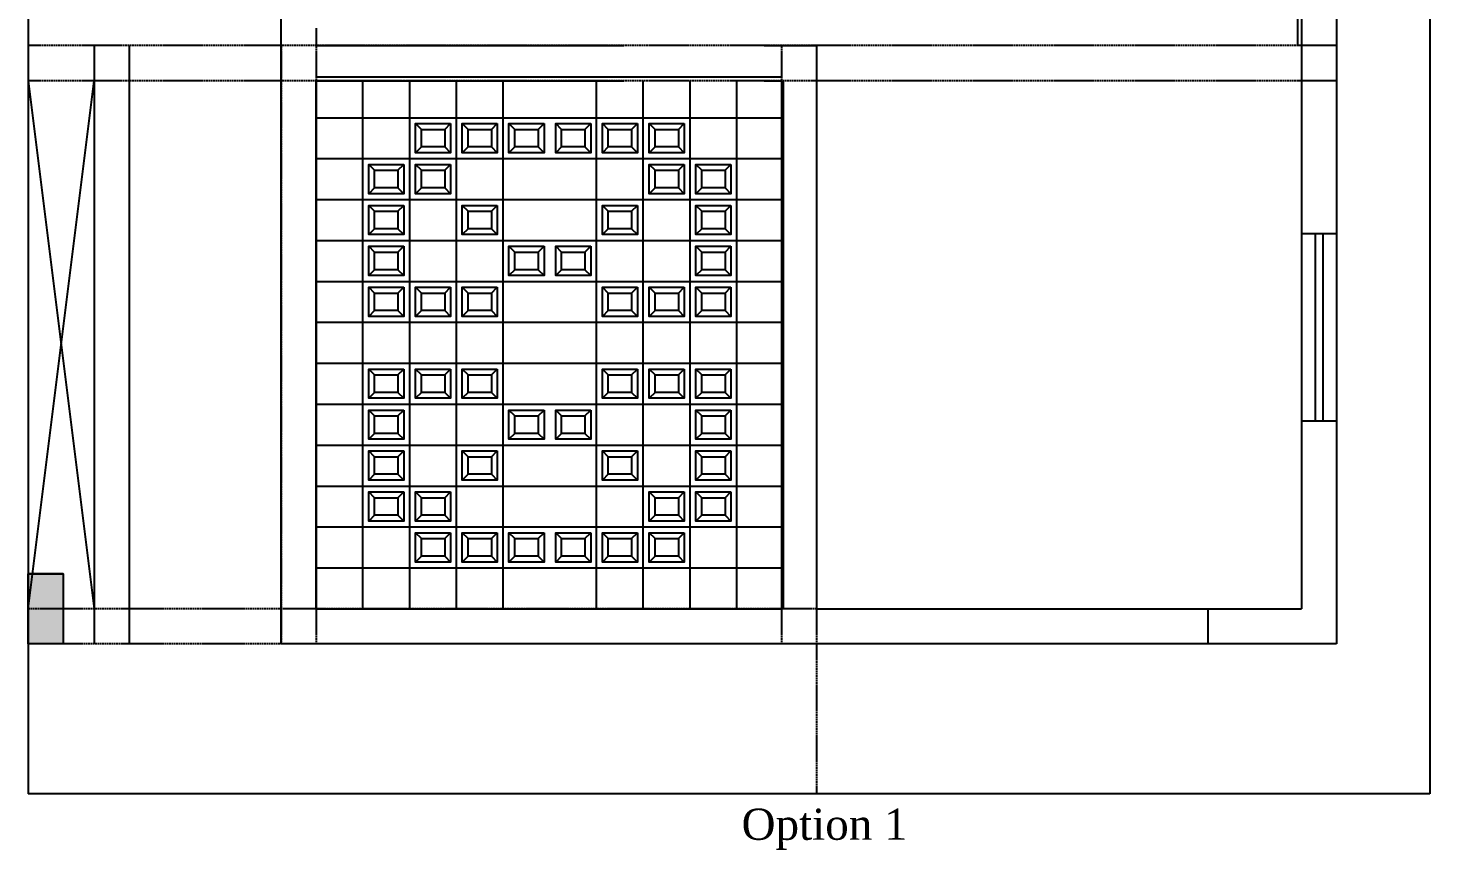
# Model space of a CAD drawing. Header units: inches. Extents: x 3138 to 9973, y -1757 to -151.
# Drawn here: x 8772.7 to 9132.7, y -1498.6 to -1287.7 of the extents above; entities that cross this region are included whole.
import ezdxf

# ---------------------------------------------------------------- set-up
doc = ezdxf.new("R2010")
doc.units = ezdxf.units.IN
doc.header["$LTSCALE"] = 0.1
doc.header["$MEASUREMENT"] = 0
doc.linetypes.add('DASHED', pattern=[0.75, 0.5, -0.25])
doc.linetypes.add('DASHED2', pattern=[0.375, 0.25, -0.125])
doc.layers.add('Filler slab pattern', color=7, linetype='Continuous')
doc.layers.add('MH - Beams', color=3, linetype='DASHED2')
doc.styles.get("Standard").update_dxf_attribs({"font": 'arial.ttf'})

msp = doc.modelspace()

# ---------------------------------------------------------------- hatches: boundary and pattern name
msp.add_hatch(color=256).paths.add_polyline_path([(8772.726, -1427.723), (8781.726, -1427.723), (8781.726, -1445.723), (8772.726, -1445.723)])

# ---------------------------------------------------------------- linework, layer by layer
for p, q in [((9098.726, -1169.723), (9098.726, -1292.223)), ((8789.726, -1292.223), (8789.726, -1445.723)), ((8798.726, -1292.223), (8798.726, -1445.723)), ((8772.726, -1301.223), (8789.726, -1436.723)), ((8772.726, -1436.723), (8789.726, -1301.223)), ((8868.726, -1301.223), (8846.726, -1301.223)), ((9099.726, -1340.473), (9108.726, -1340.473)), ((9103.226, -1340.473), (9103.226, -1388.473)), ((9105.226, -1340.473), (9105.226, -1388.473)), ((9099.726, -1388.473), (9108.726, -1388.473)), ((8781.726, -1427.723), (8772.726, -1427.723)), ((9075.726, -1436.723), (9075.726, -1445.723)), ((8781.726, -1445.723), (8772.726, -1445.723))]:
    msp.add_line(p, q)
for points in [[(8772.726, -994.223), (9132.726, -994.223), (9132.726, -1484.223)], [(8772.726, -994.223), (8772.726, -1484.223)], [(9099.726, -1169.723), (9099.726, -1436.723)], [(9108.726, -1175.296), (9108.726, -1445.723)], [(9108.726, -1445.723), (8837.726, -1445.723), (8837.726, -1238.723)], [(8846.726, -1287.723), (8846.726, -1292.223)], [(8846.726, -1292.223), (8925.726, -1292.223)], [(8961.726, -1292.223), (8975.226, -1292.223)], [(8975.226, -1292.223), (8975.226, -1436.723)], [(8846.726, -1301.223), (8925.726, -1301.223)], [(8846.726, -1301.223), (8846.726, -1436.723), (8966.226, -1436.723)], [(8868.726, -1301.223), (8892.726, -1301.223)], [(8961.726, -1301.223), (8966.226, -1301.223)], [(8966.226, -1301.223), (8966.226, -1436.723)], [(8781.726, -1427.723), (8781.726, -1445.723)], [(8975.226, -1436.723), (9099.726, -1436.723)], [(9132.726, -1484.223), (8772.726, -1484.223)]]:
    msp.add_lwpolyline(points)
msp.add_lwpolyline([(8772.726, -1427.723), (8781.726, -1427.723), (8781.726, -1445.723), (8772.726, -1445.723)], close=True)
at = {"layer": 'Filler slab pattern'}
for p, q in [((8846.726, -1300.223), (8966.226, -1300.223)), ((8846.726, -1436.723), (8846.726, -1301.223)), ((8858.726, -1436.723), (8858.726, -1301.223)), ((8870.726, -1436.723), (8870.726, -1301.223)), ((8882.726, -1436.723), (8882.726, -1301.223)), ((8894.726, -1436.723), (8894.726, -1301.223)), ((8918.726, -1436.723), (8918.726, -1301.223)), ((8930.726, -1436.723), (8930.726, -1301.223)), ((8942.726, -1436.723), (8942.726, -1301.223)), ((8954.726, -1436.723), (8954.726, -1301.223)), ((8966.726, -1436.723), (8966.726, -1301.223)), ((8846.726, -1310.723), (8966.226, -1310.723)), ((8873.726, -1313.723), (8872.226, -1312.223)), ((8879.726, -1313.723), (8881.226, -1312.223)), ((8885.726, -1313.723), (8884.226, -1312.223)), ((8891.726, -1313.723), (8893.226, -1312.223)), ((8897.726, -1313.723), (8896.226, -1312.223)), ((8903.726, -1313.723), (8905.226, -1312.223)), ((8909.726, -1313.723), (8908.226, -1312.223)), ((8915.726, -1313.723), (8917.226, -1312.223)), ((8921.726, -1313.723), (8920.226, -1312.223)), ((8927.726, -1313.723), (8929.226, -1312.223)), ((8933.726, -1313.723), (8932.226, -1312.223)), ((8939.726, -1313.723), (8941.226, -1312.223)), ((8873.726, -1318.223), (8872.226, -1319.723)), ((8879.726, -1318.223), (8881.226, -1319.723)), ((8885.726, -1318.223), (8884.226, -1319.723)), ((8891.726, -1318.223), (8893.226, -1319.723)), ((8897.726, -1318.223), (8896.226, -1319.723)), ((8903.726, -1318.223), (8905.226, -1319.723)), ((8909.726, -1318.223), (8908.226, -1319.723)), ((8915.726, -1318.223), (8917.226, -1319.723)), ((8921.726, -1318.223), (8920.226, -1319.723)), ((8927.726, -1318.223), (8929.226, -1319.723)), ((8933.726, -1318.223), (8932.226, -1319.723)), ((8939.726, -1318.223), (8941.226, -1319.723)), ((8846.726, -1321.223), (8966.226, -1321.223)), ((8861.726, -1324.223), (8860.226, -1322.723)), ((8867.726, -1324.223), (8869.226, -1322.723)), ((8873.726, -1324.223), (8872.226, -1322.723)), ((8879.726, -1324.223), (8881.226, -1322.723)), ((8933.726, -1324.223), (8932.226, -1322.723)), ((8939.726, -1324.223), (8941.226, -1322.723)), ((8945.726, -1324.223), (8944.226, -1322.723)), ((8951.726, -1324.223), (8953.226, -1322.723)), ((8846.726, -1331.723), (8966.226, -1331.723)), ((8861.726, -1328.723), (8860.226, -1330.223)), ((8867.726, -1328.723), (8869.226, -1330.223)), ((8873.726, -1328.723), (8872.226, -1330.223)), ((8879.726, -1328.723), (8881.226, -1330.223)), ((8933.726, -1328.723), (8932.226, -1330.223)), ((8939.726, -1328.723), (8941.226, -1330.223)), ((8945.726, -1328.723), (8944.226, -1330.223)), ((8951.726, -1328.723), (8953.226, -1330.223)), ((8861.726, -1334.723), (8860.226, -1333.223)), ((8867.726, -1334.723), (8869.226, -1333.223)), ((8885.726, -1334.723), (8884.226, -1333.223)), ((8891.726, -1334.723), (8893.226, -1333.223)), ((8921.726, -1334.723), (8920.226, -1333.223)), ((8927.726, -1334.723), (8929.226, -1333.223)), ((8945.726, -1334.723), (8944.226, -1333.223)), ((8951.726, -1334.723), (8953.226, -1333.223)), ((8846.726, -1342.223), (8966.226, -1342.223)), ((8861.726, -1339.223), (8860.226, -1340.723)), ((8867.726, -1339.223), (8869.226, -1340.723)), ((8885.726, -1339.223), (8884.226, -1340.723)), ((8891.726, -1339.223), (8893.226, -1340.723)), ((8921.726, -1339.223), (8920.226, -1340.723)), ((8927.726, -1339.223), (8929.226, -1340.723)), ((8945.726, -1339.223), (8944.226, -1340.723)), ((8951.726, -1339.223), (8953.226, -1340.723)), ((8861.726, -1345.223), (8860.226, -1343.723)), ((8867.726, -1345.223), (8869.226, -1343.723)), ((8897.726, -1345.223), (8896.226, -1343.723)), ((8903.726, -1345.223), (8905.226, -1343.723)), ((8909.726, -1345.223), (8908.226, -1343.723)), ((8915.726, -1345.223), (8917.226, -1343.723)), ((8945.726, -1345.223), (8944.226, -1343.723)), ((8951.726, -1345.223), (8953.226, -1343.723)), ((8861.726, -1349.723), (8860.226, -1351.223)), ((8867.726, -1349.723), (8869.226, -1351.223)), ((8897.726, -1349.723), (8896.226, -1351.223)), ((8903.726, -1349.723), (8905.226, -1351.223)), ((8909.726, -1349.723), (8908.226, -1351.223)), ((8915.726, -1349.723), (8917.226, -1351.223)), ((8945.726, -1349.723), (8944.226, -1351.223)), ((8951.726, -1349.723), (8953.226, -1351.223)), ((8846.726, -1352.723), (8966.226, -1352.723)), ((8861.726, -1355.723), (8860.226, -1354.223)), ((8867.726, -1355.723), (8869.226, -1354.223)), ((8873.726, -1355.723), (8872.226, -1354.223)), ((8879.726, -1355.723), (8881.226, -1354.223)), ((8885.726, -1355.723), (8884.226, -1354.223)), ((8891.726, -1355.723), (8893.226, -1354.223)), ((8921.726, -1355.723), (8920.226, -1354.223)), ((8927.726, -1355.723), (8929.226, -1354.223)), ((8933.726, -1355.723), (8932.226, -1354.223)), ((8939.726, -1355.723), (8941.226, -1354.223)), ((8945.726, -1355.723), (8944.226, -1354.223)), ((8951.726, -1355.723), (8953.226, -1354.223)), ((8861.726, -1360.223), (8860.226, -1361.723)), ((8867.726, -1360.223), (8869.226, -1361.723)), ((8873.726, -1360.223), (8872.226, -1361.723)), ((8879.726, -1360.223), (8881.226, -1361.723)), ((8885.726, -1360.223), (8884.226, -1361.723)), ((8891.726, -1360.223), (8893.226, -1361.723)), ((8921.726, -1360.223), (8920.226, -1361.723)), ((8927.726, -1360.223), (8929.226, -1361.723)), ((8933.726, -1360.223), (8932.226, -1361.723)), ((8939.726, -1360.223), (8941.226, -1361.723)), ((8945.726, -1360.223), (8944.226, -1361.723)), ((8951.726, -1360.223), (8953.226, -1361.723)), ((8846.726, -1363.223), (8966.226, -1363.223)), ((8846.726, -1373.723), (8966.226, -1373.723)), ((8861.726, -1376.723), (8860.226, -1375.223)), ((8867.726, -1376.723), (8869.226, -1375.223)), ((8873.726, -1376.723), (8872.226, -1375.223)), ((8879.726, -1376.723), (8881.226, -1375.223)), ((8885.726, -1376.723), (8884.226, -1375.223)), ((8891.726, -1376.723), (8893.226, -1375.223)), ((8921.726, -1376.723), (8920.226, -1375.223)), ((8927.726, -1376.723), (8929.226, -1375.223)), ((8933.726, -1376.723), (8932.226, -1375.223)), ((8939.726, -1376.723), (8941.226, -1375.223)), ((8945.726, -1376.723), (8944.226, -1375.223)), ((8951.726, -1376.723), (8953.226, -1375.223)), ((8861.726, -1381.223), (8860.226, -1382.723)), ((8867.726, -1381.223), (8869.226, -1382.723)), ((8873.726, -1381.223), (8872.226, -1382.723)), ((8879.726, -1381.223), (8881.226, -1382.723)), ((8885.726, -1381.223), (8884.226, -1382.723)), ((8891.726, -1381.223), (8893.226, -1382.723)), ((8921.726, -1381.223), (8920.226, -1382.723)), ((8927.726, -1381.223), (8929.226, -1382.723)), ((8933.726, -1381.223), (8932.226, -1382.723)), ((8939.726, -1381.223), (8941.226, -1382.723)), ((8945.726, -1381.223), (8944.226, -1382.723)), ((8951.726, -1381.223), (8953.226, -1382.723)), ((8846.726, -1384.223), (8966.226, -1384.223)), ((8861.726, -1387.223), (8860.226, -1385.723)), ((8867.726, -1387.223), (8869.226, -1385.723)), ((8897.726, -1387.223), (8896.226, -1385.723)), ((8903.726, -1387.223), (8905.226, -1385.723)), ((8909.726, -1387.223), (8908.226, -1385.723)), ((8915.726, -1387.223), (8917.226, -1385.723)), ((8945.726, -1387.223), (8944.226, -1385.723)), ((8951.726, -1387.223), (8953.226, -1385.723)), ((8861.726, -1391.723), (8860.226, -1393.223)), ((8867.726, -1391.723), (8869.226, -1393.223)), ((8897.726, -1391.723), (8896.226, -1393.223)), ((8903.726, -1391.723), (8905.226, -1393.223)), ((8909.726, -1391.723), (8908.226, -1393.223)), ((8915.726, -1391.723), (8917.226, -1393.223)), ((8945.726, -1391.723), (8944.226, -1393.223)), ((8951.726, -1391.723), (8953.226, -1393.223)), ((8846.726, -1394.723), (8966.226, -1394.723)), ((8861.726, -1397.723), (8860.226, -1396.223)), ((8867.726, -1397.723), (8869.226, -1396.223)), ((8885.726, -1397.723), (8884.226, -1396.223)), ((8891.726, -1397.723), (8893.226, -1396.223)), ((8921.726, -1397.723), (8920.226, -1396.223)), ((8927.726, -1397.723), (8929.226, -1396.223)), ((8945.726, -1397.723), (8944.226, -1396.223)), ((8951.726, -1397.723), (8953.226, -1396.223)), ((8861.726, -1402.223), (8860.226, -1403.723)), ((8867.726, -1402.223), (8869.226, -1403.723)), ((8885.726, -1402.223), (8884.226, -1403.723)), ((8891.726, -1402.223), (8893.226, -1403.723)), ((8921.726, -1402.223), (8920.226, -1403.723)), ((8927.726, -1402.223), (8929.226, -1403.723)), ((8945.726, -1402.223), (8944.226, -1403.723)), ((8951.726, -1402.223), (8953.226, -1403.723)), ((8846.726, -1405.223), (8966.226, -1405.223)), ((8861.726, -1408.223), (8860.226, -1406.723)), ((8867.726, -1408.223), (8869.226, -1406.723)), ((8873.726, -1408.223), (8872.226, -1406.723)), ((8879.726, -1408.223), (8881.226, -1406.723)), ((8933.726, -1408.223), (8932.226, -1406.723)), ((8939.726, -1408.223), (8941.226, -1406.723)), ((8945.726, -1408.223), (8944.226, -1406.723)), ((8951.726, -1408.223), (8953.226, -1406.723)), ((8861.726, -1412.723), (8860.226, -1414.223)), ((8867.726, -1412.723), (8869.226, -1414.223)), ((8873.726, -1412.723), (8872.226, -1414.223)), ((8879.726, -1412.723), (8881.226, -1414.223)), ((8933.726, -1412.723), (8932.226, -1414.223)), ((8939.726, -1412.723), (8941.226, -1414.223)), ((8945.726, -1412.723), (8944.226, -1414.223)), ((8951.726, -1412.723), (8953.226, -1414.223)), ((8846.726, -1415.723), (8966.226, -1415.723)), ((8873.726, -1418.723), (8872.226, -1417.223)), ((8879.726, -1418.723), (8881.226, -1417.223)), ((8885.726, -1418.723), (8884.226, -1417.223)), ((8891.726, -1418.723), (8893.226, -1417.223)), ((8897.726, -1418.723), (8896.226, -1417.223)), ((8903.726, -1418.723), (8905.226, -1417.223)), ((8909.726, -1418.723), (8908.226, -1417.223)), ((8915.726, -1418.723), (8917.226, -1417.223)), ((8921.726, -1418.723), (8920.226, -1417.223)), ((8927.726, -1418.723), (8929.226, -1417.223)), ((8933.726, -1418.723), (8932.226, -1417.223)), ((8939.726, -1418.723), (8941.226, -1417.223)), ((8873.726, -1423.223), (8872.226, -1424.723)), ((8879.726, -1423.223), (8881.226, -1424.723)), ((8885.726, -1423.223), (8884.226, -1424.723)), ((8891.726, -1423.223), (8893.226, -1424.723)), ((8897.726, -1423.223), (8896.226, -1424.723)), ((8903.726, -1423.223), (8905.226, -1424.723)), ((8909.726, -1423.223), (8908.226, -1424.723)), ((8915.726, -1423.223), (8917.226, -1424.723)), ((8921.726, -1423.223), (8920.226, -1424.723)), ((8927.726, -1423.223), (8929.226, -1424.723)), ((8933.726, -1423.223), (8932.226, -1424.723)), ((8939.726, -1423.223), (8941.226, -1424.723)), ((8846.726, -1426.223), (8966.226, -1426.223)), ((8846.726, -1436.723), (8966.226, -1436.723))]:
    msp.add_line(p, q, dxfattribs=at)
for points in [[(8881.226, -1312.223), (8881.226, -1319.723), (8872.226, -1319.723), (8872.226, -1312.223)], [(8879.726, -1313.723), (8879.726, -1318.223), (8873.726, -1318.223), (8873.726, -1313.723)], [(8893.226, -1312.223), (8893.226, -1319.723), (8884.226, -1319.723), (8884.226, -1312.223)], [(8891.726, -1313.723), (8891.726, -1318.223), (8885.726, -1318.223), (8885.726, -1313.723)], [(8905.226, -1312.223), (8905.226, -1319.723), (8896.226, -1319.723), (8896.226, -1312.223)], [(8903.726, -1313.723), (8903.726, -1318.223), (8897.726, -1318.223), (8897.726, -1313.723)], [(8917.226, -1312.223), (8917.226, -1319.723), (8908.226, -1319.723), (8908.226, -1312.223)], [(8915.726, -1313.723), (8915.726, -1318.223), (8909.726, -1318.223), (8909.726, -1313.723)], [(8929.226, -1312.223), (8929.226, -1319.723), (8920.226, -1319.723), (8920.226, -1312.223)], [(8927.726, -1313.723), (8927.726, -1318.223), (8921.726, -1318.223), (8921.726, -1313.723)], [(8941.226, -1312.223), (8941.226, -1319.723), (8932.226, -1319.723), (8932.226, -1312.223)], [(8939.726, -1313.723), (8939.726, -1318.223), (8933.726, -1318.223), (8933.726, -1313.723)], [(8869.226, -1322.723), (8869.226, -1330.223), (8860.226, -1330.223), (8860.226, -1322.723)], [(8867.726, -1324.223), (8867.726, -1328.723), (8861.726, -1328.723), (8861.726, -1324.223)], [(8881.226, -1322.723), (8881.226, -1330.223), (8872.226, -1330.223), (8872.226, -1322.723)], [(8879.726, -1324.223), (8879.726, -1328.723), (8873.726, -1328.723), (8873.726, -1324.223)], [(8941.226, -1322.723), (8941.226, -1330.223), (8932.226, -1330.223), (8932.226, -1322.723)], [(8939.726, -1324.223), (8939.726, -1328.723), (8933.726, -1328.723), (8933.726, -1324.223)], [(8953.226, -1322.723), (8953.226, -1330.223), (8944.226, -1330.223), (8944.226, -1322.723)], [(8951.726, -1324.223), (8951.726, -1328.723), (8945.726, -1328.723), (8945.726, -1324.223)], [(8869.226, -1333.223), (8869.226, -1340.723), (8860.226, -1340.723), (8860.226, -1333.223)], [(8867.726, -1334.723), (8867.726, -1339.223), (8861.726, -1339.223), (8861.726, -1334.723)], [(8893.226, -1333.223), (8893.226, -1340.723), (8884.226, -1340.723), (8884.226, -1333.223)], [(8891.726, -1334.723), (8891.726, -1339.223), (8885.726, -1339.223), (8885.726, -1334.723)], [(8929.226, -1333.223), (8929.226, -1340.723), (8920.226, -1340.723), (8920.226, -1333.223)], [(8927.726, -1334.723), (8927.726, -1339.223), (8921.726, -1339.223), (8921.726, -1334.723)], [(8953.226, -1333.223), (8953.226, -1340.723), (8944.226, -1340.723), (8944.226, -1333.223)], [(8951.726, -1334.723), (8951.726, -1339.223), (8945.726, -1339.223), (8945.726, -1334.723)], [(8869.226, -1343.723), (8869.226, -1351.223), (8860.226, -1351.223), (8860.226, -1343.723)], [(8867.726, -1345.223), (8867.726, -1349.723), (8861.726, -1349.723), (8861.726, -1345.223)], [(8905.226, -1343.723), (8905.226, -1351.223), (8896.226, -1351.223), (8896.226, -1343.723)], [(8903.726, -1345.223), (8903.726, -1349.723), (8897.726, -1349.723), (8897.726, -1345.223)], [(8917.226, -1343.723), (8917.226, -1351.223), (8908.226, -1351.223), (8908.226, -1343.723)], [(8915.726, -1345.223), (8915.726, -1349.723), (8909.726, -1349.723), (8909.726, -1345.223)], [(8953.226, -1343.723), (8953.226, -1351.223), (8944.226, -1351.223), (8944.226, -1343.723)], [(8951.726, -1345.223), (8951.726, -1349.723), (8945.726, -1349.723), (8945.726, -1345.223)], [(8869.226, -1354.223), (8869.226, -1361.723), (8860.226, -1361.723), (8860.226, -1354.223)], [(8867.726, -1355.723), (8867.726, -1360.223), (8861.726, -1360.223), (8861.726, -1355.723)], [(8881.226, -1354.223), (8881.226, -1361.723), (8872.226, -1361.723), (8872.226, -1354.223)], [(8879.726, -1355.723), (8879.726, -1360.223), (8873.726, -1360.223), (8873.726, -1355.723)], [(8893.226, -1354.223), (8893.226, -1361.723), (8884.226, -1361.723), (8884.226, -1354.223)], [(8891.726, -1355.723), (8891.726, -1360.223), (8885.726, -1360.223), (8885.726, -1355.723)], [(8929.226, -1354.223), (8929.226, -1361.723), (8920.226, -1361.723), (8920.226, -1354.223)], [(8927.726, -1355.723), (8927.726, -1360.223), (8921.726, -1360.223), (8921.726, -1355.723)], [(8941.226, -1354.223), (8941.226, -1361.723), (8932.226, -1361.723), (8932.226, -1354.223)], [(8939.726, -1355.723), (8939.726, -1360.223), (8933.726, -1360.223), (8933.726, -1355.723)], [(8953.226, -1354.223), (8953.226, -1361.723), (8944.226, -1361.723), (8944.226, -1354.223)], [(8951.726, -1355.723), (8951.726, -1360.223), (8945.726, -1360.223), (8945.726, -1355.723)], [(8869.226, -1375.223), (8869.226, -1382.723), (8860.226, -1382.723), (8860.226, -1375.223)], [(8867.726, -1376.723), (8867.726, -1381.223), (8861.726, -1381.223), (8861.726, -1376.723)], [(8881.226, -1375.223), (8881.226, -1382.723), (8872.226, -1382.723), (8872.226, -1375.223)], [(8879.726, -1376.723), (8879.726, -1381.223), (8873.726, -1381.223), (8873.726, -1376.723)], [(8893.226, -1375.223), (8893.226, -1382.723), (8884.226, -1382.723), (8884.226, -1375.223)], [(8891.726, -1376.723), (8891.726, -1381.223), (8885.726, -1381.223), (8885.726, -1376.723)], [(8929.226, -1375.223), (8929.226, -1382.723), (8920.226, -1382.723), (8920.226, -1375.223)], [(8927.726, -1376.723), (8927.726, -1381.223), (8921.726, -1381.223), (8921.726, -1376.723)], [(8941.226, -1375.223), (8941.226, -1382.723), (8932.226, -1382.723), (8932.226, -1375.223)], [(8939.726, -1376.723), (8939.726, -1381.223), (8933.726, -1381.223), (8933.726, -1376.723)], [(8953.226, -1375.223), (8953.226, -1382.723), (8944.226, -1382.723), (8944.226, -1375.223)], [(8951.726, -1376.723), (8951.726, -1381.223), (8945.726, -1381.223), (8945.726, -1376.723)], [(8869.226, -1385.723), (8869.226, -1393.223), (8860.226, -1393.223), (8860.226, -1385.723)], [(8905.226, -1385.723), (8905.226, -1393.223), (8896.226, -1393.223), (8896.226, -1385.723)], [(8917.226, -1385.723), (8917.226, -1393.223), (8908.226, -1393.223), (8908.226, -1385.723)], [(8953.226, -1385.723), (8953.226, -1393.223), (8944.226, -1393.223), (8944.226, -1385.723)], [(8867.726, -1387.223), (8867.726, -1391.723), (8861.726, -1391.723), (8861.726, -1387.223)], [(8903.726, -1387.223), (8903.726, -1391.723), (8897.726, -1391.723), (8897.726, -1387.223)], [(8915.726, -1387.223), (8915.726, -1391.723), (8909.726, -1391.723), (8909.726, -1387.223)], [(8951.726, -1387.223), (8951.726, -1391.723), (8945.726, -1391.723), (8945.726, -1387.223)], [(8869.226, -1396.223), (8869.226, -1403.723), (8860.226, -1403.723), (8860.226, -1396.223)], [(8893.226, -1396.223), (8893.226, -1403.723), (8884.226, -1403.723), (8884.226, -1396.223)], [(8929.226, -1396.223), (8929.226, -1403.723), (8920.226, -1403.723), (8920.226, -1396.223)], [(8953.226, -1396.223), (8953.226, -1403.723), (8944.226, -1403.723), (8944.226, -1396.223)], [(8867.726, -1397.723), (8867.726, -1402.223), (8861.726, -1402.223), (8861.726, -1397.723)], [(8891.726, -1397.723), (8891.726, -1402.223), (8885.726, -1402.223), (8885.726, -1397.723)], [(8927.726, -1397.723), (8927.726, -1402.223), (8921.726, -1402.223), (8921.726, -1397.723)], [(8951.726, -1397.723), (8951.726, -1402.223), (8945.726, -1402.223), (8945.726, -1397.723)], [(8869.226, -1406.723), (8869.226, -1414.223), (8860.226, -1414.223), (8860.226, -1406.723)], [(8881.226, -1406.723), (8881.226, -1414.223), (8872.226, -1414.223), (8872.226, -1406.723)], [(8941.226, -1406.723), (8941.226, -1414.223), (8932.226, -1414.223), (8932.226, -1406.723)], [(8953.226, -1406.723), (8953.226, -1414.223), (8944.226, -1414.223), (8944.226, -1406.723)], [(8867.726, -1408.223), (8867.726, -1412.723), (8861.726, -1412.723), (8861.726, -1408.223)], [(8879.726, -1408.223), (8879.726, -1412.723), (8873.726, -1412.723), (8873.726, -1408.223)], [(8939.726, -1408.223), (8939.726, -1412.723), (8933.726, -1412.723), (8933.726, -1408.223)], [(8951.726, -1408.223), (8951.726, -1412.723), (8945.726, -1412.723), (8945.726, -1408.223)], [(8881.226, -1417.223), (8881.226, -1424.723), (8872.226, -1424.723), (8872.226, -1417.223)], [(8893.226, -1417.223), (8893.226, -1424.723), (8884.226, -1424.723), (8884.226, -1417.223)], [(8905.226, -1417.223), (8905.226, -1424.723), (8896.226, -1424.723), (8896.226, -1417.223)], [(8917.226, -1417.223), (8917.226, -1424.723), (8908.226, -1424.723), (8908.226, -1417.223)], [(8929.226, -1417.223), (8929.226, -1424.723), (8920.226, -1424.723), (8920.226, -1417.223)], [(8941.226, -1417.223), (8941.226, -1424.723), (8932.226, -1424.723), (8932.226, -1417.223)], [(8879.726, -1418.723), (8879.726, -1423.223), (8873.726, -1423.223), (8873.726, -1418.723)], [(8891.726, -1418.723), (8891.726, -1423.223), (8885.726, -1423.223), (8885.726, -1418.723)], [(8903.726, -1418.723), (8903.726, -1423.223), (8897.726, -1423.223), (8897.726, -1418.723)], [(8915.726, -1418.723), (8915.726, -1423.223), (8909.726, -1423.223), (8909.726, -1418.723)], [(8927.726, -1418.723), (8927.726, -1423.223), (8921.726, -1423.223), (8921.726, -1418.723)], [(8939.726, -1418.723), (8939.726, -1423.223), (8933.726, -1423.223), (8933.726, -1418.723)]]:
    msp.add_lwpolyline(points, close=True, dxfattribs=at)
at = {"layer": 'MH - Beams', "linetype": 'DASHED'}
for p, q in [((9108.726, -1292.223), (8772.726, -1292.223)), ((8837.726, -1292.223), (8837.726, -1445.723)), ((8846.726, -1292.223), (8846.726, -1445.723)), ((8966.226, -1292.223), (8966.226, -1445.723)), ((8975.226, -1292.223), (8975.226, -1445.723)), ((9108.726, -1301.223), (8772.726, -1301.223)), ((8975.226, -1436.723), (8772.726, -1436.723)), ((8975.226, -1445.723), (8772.726, -1445.723)), ((8975.226, -1445.723), (8975.226, -1484.223))]:
    msp.add_line(p, q, dxfattribs=at)

# ---------------------------------------------------------------- texts
at = {"insert": (8893.829, -1487.998), "char_height": 8, "width": 166.88286, "attachment_point": 1}
msp.add_mtext('\\pxqc;{\\fTimes New Roman|b0|i0|c0|p34;Option 1}', dxfattribs=at)

doc.saveas('drawing.dxf')
